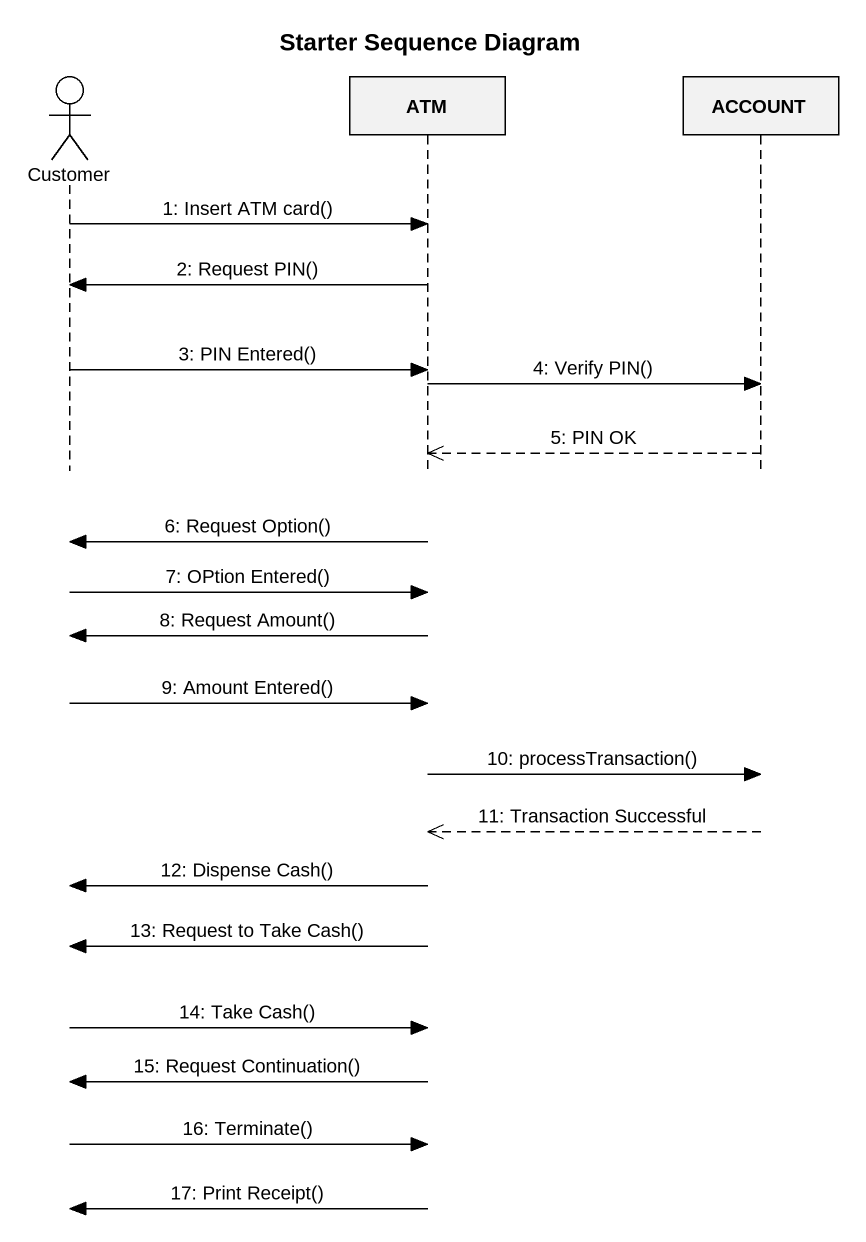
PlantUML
@startuml
title Starter Sequence Diagram
hide footbox
actor Customer
participant ATM
participant ACCOUNT

Customer -> ATM : 1: Insert ATM card()
ATM -> Customer : 2: Request PIN()
Customer -> ATM : 3: PIN Entered()
ATM -> ACCOUNT : 4: Verify PIN()
ACCOUNT -->> ATM : 5: PIN OK
ATM -> Customer : 6: Request Option()
Customer -> ATM : 7: OPtion Entered()
ATM -> Customer : 8: Request Amount()
Customer -> ATM : 9: Amount Entered()
ATM -> ACCOUNT : 10: processTransaction()
ACCOUNT -->> ATM : 11: Transaction Successful
ATM -> Customer : 12: Dispense Cash()
ATM -> Customer : 13: Request to Take Cash()
Customer -> ATM : 14: Take Cash()
ATM -> Customer : 15: Request Continuation()
Customer -> ATM : 16: Terminate()
ATM -> Customer : 17: Print Receipt()
@enduml
